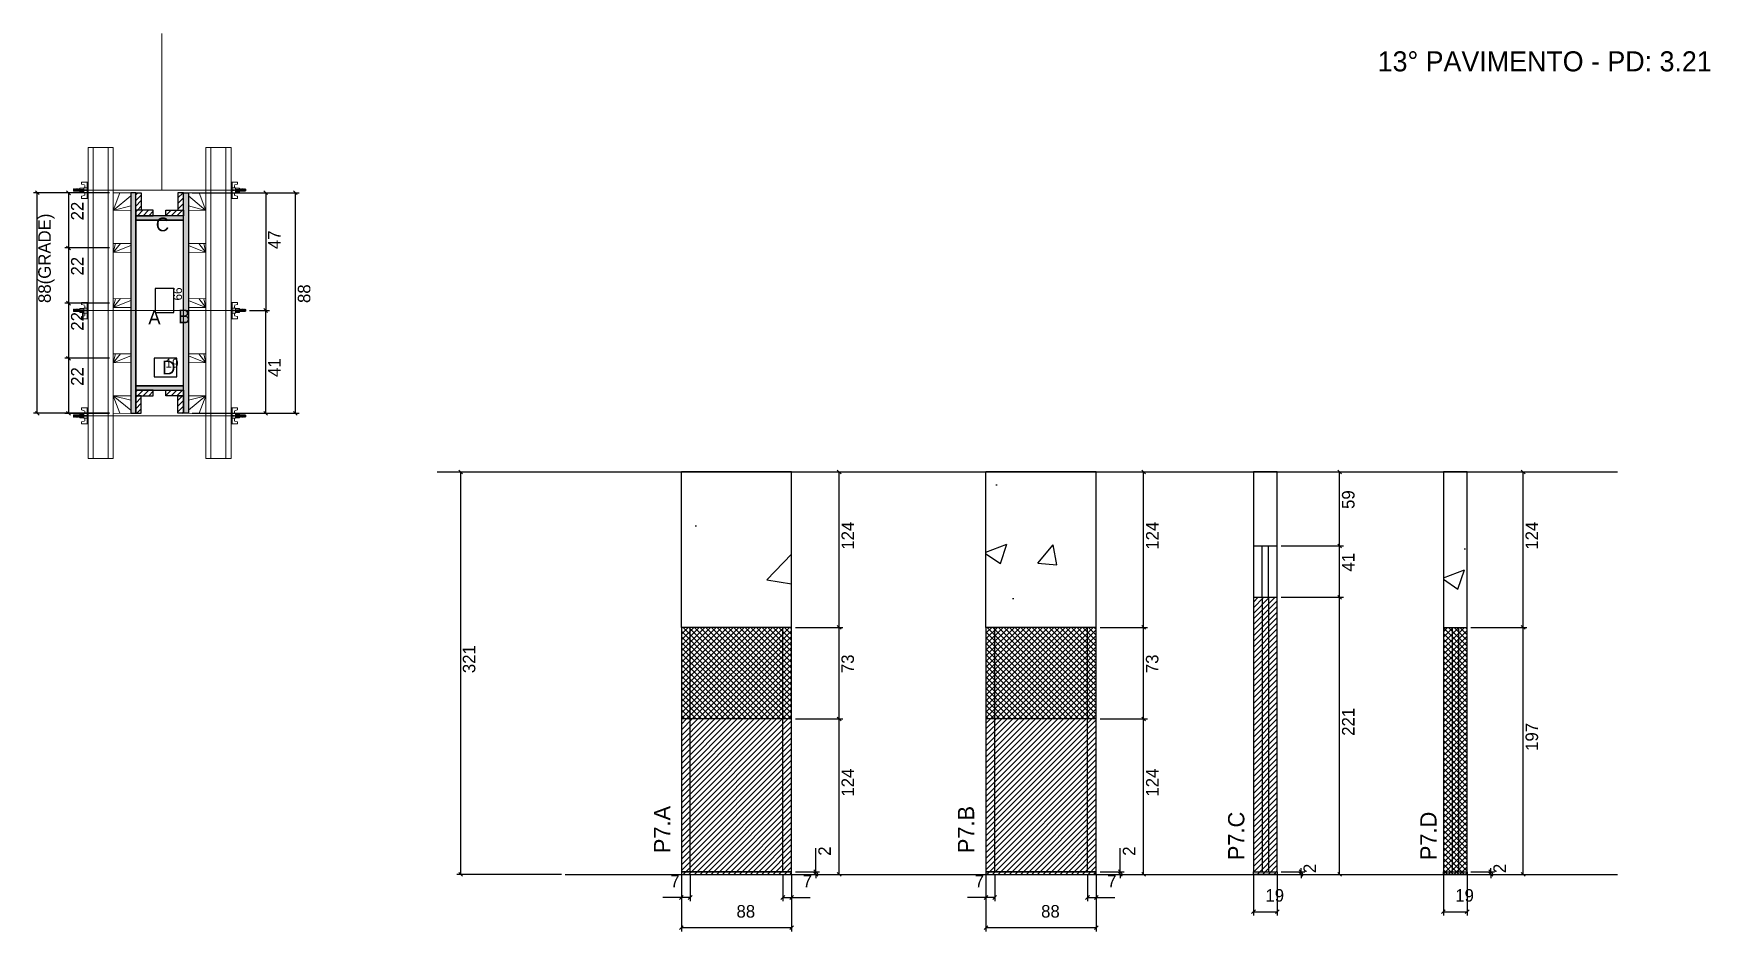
# Model space of a CAD drawing. Header units: metres. Extents: x 7692 to 9030, y 10994 to 11710.
import ezdxf

# ---------------------------------------------------------------- set-up
doc = ezdxf.new("R2010")
doc.units = ezdxf.units.M
for name, color, linetype in [('00 - FELIPE', 7, 'Continuous'), ('CHAPA', 7, 'Continuous'), ('COTA', 7, 'Continuous'), ('Hachura', 7, 'Continuous'), ('Madeira', 7, 'Continuous'), ('NIVEL 2° PAV.', 7, 'Continuous'), ('NOMENCLATURA', 7, 'Continuous'), ('Nível', 7, 'Continuous'), ('Painéis', 7, 'Continuous'), ('Perfil Metálico', 7, 'Continuous'), ('SARR_2.2x7', 7, 'Continuous'), ('SARRAFO', 7, 'Continuous'), ('Texto Seção', 7, 'Continuous'), ('TEXTO_GERAL', 7, 'Continuous')]:
    doc.layers.add(name, color=color, linetype=linetype)

msp = doc.modelspace()

# ---------------------------------------------------------------- hatches: boundary and pattern name
at = {"layer": 'COTA'}
h = msp.add_hatch(dxfattribs=at)
h.set_pattern_fill('AR-CONC')
h.paths.add_polyline_path([(8209, 11236.2), (8297, 11236.2), (8297, 11360.2), (8209, 11360.2), (8209, 11236.2)])
h = msp.add_hatch(dxfattribs=at)
h.set_pattern_fill('AR-CONC')
h.paths.add_polyline_path([(8452.1, 11236.2), (8540.1, 11236.2), (8540.1, 11360.2), (8452.1, 11360.2), (8452.1, 11236.2)])
h = msp.add_hatch(dxfattribs=at)
h.set_pattern_fill('AR-CONC')
h.paths.add_polyline_path([(8665.6, 11301.2), (8684.6, 11301.2), (8684.6, 11360.2), (8665.6, 11360.2), (8665.6, 11301.2)])
h = msp.add_hatch(dxfattribs=at)
h.set_pattern_fill('AR-CONC')
h.paths.add_polyline_path([(8836.1, 11236.2), (8836.1, 11360.2), (8817.1, 11360.2), (8817.1, 11236.2), (8836.1, 11236.2)])
at = {"layer": 'Hachura'}
h = msp.add_hatch(color=7, dxfattribs=at)
h.dxf.hatch_style = 1
h.paths.add_polyline_path([(7773.6, 11583), (7769.6, 11583), (7769.6, 11407), (7773.6, 11407), (7773.6, 11583)])
h = msp.add_hatch(dxfattribs=at)
h.set_pattern_fill('ANSI31')
h.paths.add_polyline_path([(7773.6, 11569), (7778, 11569), (7778, 11583), (7773.6, 11583), (7773.6, 11569)])
h = msp.add_hatch(dxfattribs=at)
h.set_pattern_fill('ANSI31')
h.paths.add_polyline_path([(7811.6, 11569), (7807.2, 11569), (7807.2, 11583), (7811.6, 11583), (7811.6, 11569)])
h = msp.add_hatch(color=7, dxfattribs=at)
h.dxf.hatch_style = 1
h.paths.add_polyline_path([(7811.6, 11583), (7815.6, 11583), (7815.6, 11407), (7811.6, 11407), (7811.6, 11583)])
h = msp.add_hatch(dxfattribs=at)
h.set_pattern_fill('ANSI31')
h.paths.add_polyline_path([(7773.6, 11564.6), (7773.6, 11569), (7787.6, 11569), (7787.6, 11564.6), (7773.6, 11564.6)])
h = msp.add_hatch(color=7, dxfattribs=at)
h.dxf.hatch_style = 1
h.paths.add_polyline_path([(7811.6, 11561), (7811.6, 11564.6), (7773.6, 11564.6), (7773.6, 11561), (7811.6, 11561)])
h = msp.add_hatch(color=7, dxfattribs=at)
h.dxf.hatch_style = 1
h.paths.add_polyline_path([(7811.6, 11561), (7811.6, 11564.6), (7773.6, 11564.6), (7773.6, 11561), (7811.6, 11561)])
h = msp.add_hatch(dxfattribs=at)
h.set_pattern_fill('ANSI31')
h.paths.add_polyline_path([(7811.6, 11564.6), (7811.6, 11569), (7797.6, 11569), (7797.6, 11564.6), (7811.6, 11564.6)])
h = msp.add_hatch(color=7, dxfattribs=at)
h.dxf.hatch_style = 1
h.paths.add_polyline_path([(7811.6, 11425.4), (7811.6, 11429), (7773.6, 11429), (7773.6, 11425.4), (7811.6, 11425.4)])
h = msp.add_hatch(color=7, dxfattribs=at)
h.dxf.hatch_style = 1
h.paths.add_polyline_path([(7811.6, 11425.4), (7811.6, 11429), (7773.6, 11429), (7773.6, 11425.4), (7811.6, 11425.4)])
h = msp.add_hatch(dxfattribs=at)
h.set_pattern_fill('ANSI31')
h.paths.add_polyline_path([(7773.6, 11421), (7773.6, 11425.4), (7787.6, 11425.4), (7787.6, 11421), (7773.6, 11421)])
h = msp.add_hatch(dxfattribs=at)
h.set_pattern_fill('ANSI31')
h.paths.add_polyline_path([(7773.6, 11421), (7778, 11421), (7778, 11407), (7773.6, 11407), (7773.6, 11421)])
h = msp.add_hatch(dxfattribs=at)
h.set_pattern_fill('ANSI31')
h.paths.add_polyline_path([(7811.6, 11421), (7811.6, 11425.4), (7797.6, 11425.4), (7797.6, 11421), (7811.6, 11421)])
h = msp.add_hatch(dxfattribs=at)
h.set_pattern_fill('ANSI31')
h.paths.add_polyline_path([(7811.6, 11421), (7807.2, 11421), (7807.2, 11407), (7811.6, 11407), (7811.6, 11421)])
h = msp.add_hatch(dxfattribs=at)
h.set_pattern_fill('ANSI31')
h.paths.add_polyline_path([(8684.6, 11039.2), (8684.6, 11260.2), (8665.6, 11260.2), (8665.6, 11039.2), (8684.6, 11039.2)])
h = msp.add_hatch(dxfattribs=at)
h.set_pattern_fill('ANSI37')
h.paths.add_polyline_path([(8209, 11236.2), (8209, 11163.2), (8297, 11163.2), (8297, 11236.2), (8209, 11236.2)])
h = msp.add_hatch(dxfattribs=at)
h.set_pattern_fill('ANSI37')
h.paths.add_polyline_path([(8452.1, 11236.2), (8452.1, 11163.2), (8540.1, 11163.2), (8540.1, 11236.2), (8452.1, 11236.2)])
h = msp.add_hatch(dxfattribs=at)
h.set_pattern_fill('ANSI37')
h.paths.add_polyline_path([(8836.1, 11039.2), (8836.1, 11236.2), (8817.1, 11236.2), (8817.1, 11039.2), (8836.1, 11039.2)])
h = msp.add_hatch(dxfattribs=at)
h.set_pattern_fill('ANSI31')
h.paths.add_polyline_path([(8297, 11039.2), (8297, 11163.2), (8209, 11163.2), (8209, 11039.2), (8297, 11039.2)])
h = msp.add_hatch(dxfattribs=at)
h.set_pattern_fill('ANSI31')
h.paths.add_polyline_path([(8540.1, 11163.2), (8452.1, 11163.2), (8452.1, 11039.2), (8540.1, 11039.2), (8540.1, 11163.2)])

# ---------------------------------------------------------------- linework, layer by layer
at = {"layer": '00 - FELIPE', "color": 4, "lineweight": 25}
for p, q in [((8688.7, 11301.2), (8737.3, 11301.2)), ((8734.3, 11260.2), (8734.3, 11301.2)), ((8688.7, 11260.2), (8737.3, 11260.2))]:
    msp.add_line(p, q, dxfattribs=at)
at = {"layer": '00 - FELIPE', "color": 0, "lineweight": 25}
for p, q in [((8735.8, 11299.7), (8732.8, 11302.7)), ((8732.8, 11261.7), (8735.8, 11258.7))]:
    msp.add_line(p, q, dxfattribs=at)
at = {"layer": 'CHAPA', "color": 1, "lineweight": 25}
for points in [[(7773.6, 11583), (7769.6, 11583), (7769.6, 11407), (7773.6, 11407)], [(7773.6, 11583), (7769.6, 11583), (7769.6, 11407), (7773.6, 11407)], [(7811.6, 11583), (7815.6, 11583), (7815.6, 11407), (7811.6, 11407)], [(7811.6, 11583), (7815.6, 11583), (7815.6, 11407), (7811.6, 11407)], [(7811.6, 11561), (7811.6, 11564.6), (7773.6, 11564.6), (7773.6, 11561)], [(7811.6, 11561), (7811.6, 11564.6), (7773.6, 11564.6), (7773.6, 11561)], [(7811.6, 11425.4), (7811.6, 11429), (7773.6, 11429), (7773.6, 11425.4)], [(7811.6, 11425.4), (7811.6, 11429), (7773.6, 11429), (7773.6, 11425.4)]]:
    msp.add_lwpolyline(points, close=True, dxfattribs=at)
at = {"layer": 'COTA', "color": 241, "lineweight": 25}
for p, q in [((7752.6, 11583), (7692, 11583)), ((7695, 11407), (7695, 11583)), ((7752.6, 11582.9), (7716.9, 11582.9)), ((7719.9, 11582.9), (7719.9, 11538.9)), ((7818.6, 11583), (7904, 11583)), ((7852.6, 11583), (7880.3, 11583)), ((7877.3, 11583), (7877.3, 11489)), ((7901, 11407), (7901, 11583)), ((7752.6, 11538.9), (7716.9, 11538.9)), ((7752.6, 11538.9), (7716.9, 11538.9)), ((7719.9, 11538.9), (7719.9, 11494.9)), ((7752.6, 11494.9), (7716.9, 11494.9)), ((7752.6, 11494.9), (7716.9, 11494.9)), ((7719.9, 11494.9), (7719.9, 11450.9)), ((7864.4, 11489), (7880.3, 11489)), ((7864.4, 11489), (7880.3, 11489)), ((7877.3, 11407), (7877.3, 11489)), ((7752.6, 11450.9), (7716.9, 11450.9)), ((7752.6, 11450.9), (7716.9, 11450.9)), ((7719.9, 11450.9), (7719.9, 11406.9)), ((7752.6, 11407), (7692, 11407)), ((7752.6, 11406.9), (7716.9, 11406.9)), ((7818.6, 11407), (7904, 11407)), ((7852.6, 11407), (7880.3, 11407)), ((8297, 11360.2), (8209, 11360.2)), ((8209, 11236.2), (8209, 11360.2)), ((8297, 11236.2), (8297, 11360.2)), ((8540.1, 11360.2), (8452.1, 11360.2)), ((8452.1, 11236.2), (8452.1, 11360.2)), ((8540.1, 11236.2), (8540.1, 11360.2))]:
    msp.add_line(p, q, dxfattribs=at)
at = {"layer": 'COTA', "color": 0, "lineweight": 25}
for p, q in [((7696.5, 11581.5), (7693.5, 11584.5)), ((7721.4, 11581.4), (7718.4, 11584.4)), ((7878.8, 11581.5), (7875.8, 11584.5)), ((7902.5, 11581.5), (7899.5, 11584.5)), ((7718.4, 11540.4), (7721.4, 11537.4)), ((7721.4, 11537.4), (7718.4, 11540.4)), ((7718.4, 11496.4), (7721.4, 11493.4)), ((7721.4, 11493.4), (7718.4, 11496.4)), ((7878.8, 11487.5), (7875.8, 11490.5)), ((7875.8, 11490.5), (7878.8, 11487.5)), ((7718.4, 11452.4), (7721.4, 11449.4)), ((7721.4, 11449.4), (7718.4, 11452.4)), ((7693.5, 11408.5), (7696.5, 11405.5)), ((7718.4, 11408.4), (7721.4, 11405.4)), ((7875.8, 11408.5), (7878.8, 11405.5)), ((7899.5, 11408.5), (7902.5, 11405.5)), ((8336.4, 11358.7), (8333.4, 11361.7)), ((8579.4, 11358.7), (8576.4, 11361.7)), ((8735.8, 11358.7), (8732.8, 11361.7)), ((8882.3, 11358.7), (8879.3, 11361.7)), ((8732.8, 11302.7), (8735.8, 11299.7)), ((8735.8, 11258.7), (8732.8, 11261.7)), ((8336.4, 11234.7), (8333.4, 11237.7)), ((8333.4, 11237.7), (8336.4, 11234.7)), ((8579.4, 11234.7), (8576.4, 11237.7)), ((8576.4, 11237.7), (8579.4, 11234.7)), ((8879.3, 11237.7), (8882.3, 11234.7)), ((8882.3, 11234.7), (8879.3, 11237.7)), ((8333.4, 11164.7), (8336.4, 11161.7)), ((8336.4, 11161.7), (8333.4, 11164.7)), ((8576.4, 11164.7), (8579.4, 11161.7)), ((8579.4, 11161.7), (8576.4, 11164.7)), ((8314.8, 11042.7), (8317.8, 11039.7)), ((8317.8, 11037.7), (8314.8, 11040.7)), ((8333.4, 11040.7), (8336.4, 11037.7)), ((8557.8, 11042.7), (8560.8, 11039.7)), ((8560.8, 11037.7), (8557.8, 11040.7)), ((8576.4, 11040.7), (8579.4, 11037.7)), ((8702, 11042.7), (8705, 11039.7)), ((8705, 11037.7), (8702, 11040.7)), ((8732.8, 11040.7), (8735.8, 11037.7)), ((8853.5, 11042.7), (8856.5, 11039.7)), ((8856.5, 11037.7), (8853.5, 11040.7)), ((8879.3, 11040.7), (8882.3, 11037.7)), ((8210.5, 11022.2), (8207.5, 11019.2)), ((8214.5, 11019.2), (8217.5, 11022.2)), ((8291.5, 11022.2), (8288.5, 11019.2)), ((8295.5, 11019.2), (8298.5, 11022.2)), ((8453.6, 11022.2), (8450.6, 11019.2)), ((8457.6, 11019.2), (8460.6, 11022.2)), ((8534.6, 11022.2), (8531.6, 11019.2)), ((8538.6, 11019.2), (8541.6, 11022.2)), ((8667.1, 11010.9), (8664.1, 11007.9)), ((8683.1, 11007.9), (8686.1, 11010.9)), ((8818.6, 11010.9), (8815.6, 11007.9)), ((8834.6, 11007.9), (8837.6, 11010.9)), ((8210.5, 10998.1), (8207.5, 10995.1)), ((8295.5, 10995.1), (8298.5, 10998.1)), ((8453.6, 10998.1), (8450.6, 10995.1)), ((8538.6, 10995.1), (8541.6, 10998.1))]:
    msp.add_line(p, q, dxfattribs=at)
at = {"layer": 'COTA', "color": 180, "lineweight": 25}
for p, q in [((7804, 11506.5), (7789, 11506.5)), ((7789, 11506.5), (7789, 11487.5)), ((7804, 11487.5), (7804, 11506.5)), ((7789, 11487.5), (7804, 11487.5)), ((7806.3, 11451), (7788.3, 11451)), ((7788.3, 11451), (7788.3, 11436)), ((7806.3, 11436), (7806.3, 11451)), ((7788.3, 11436), (7806.3, 11436))]:
    msp.add_line(p, q, dxfattribs=at)
at = {"layer": 'COTA', "color": 4, "lineweight": 25}
for p, q in [((8300, 11360.2), (8337.9, 11360.2)), ((8334.9, 11236.2), (8334.9, 11360.2)), ((8543.1, 11360.2), (8580.9, 11360.2)), ((8577.9, 11236.2), (8577.9, 11360.2)), ((8687.6, 11360.2), (8737.3, 11360.2)), ((8734.3, 11301.2), (8734.3, 11360.2)), ((8839.1, 11360.2), (8883.8, 11360.2)), ((8880.8, 11236.2), (8880.8, 11360.2)), ((8687.6, 11301.2), (8737.3, 11301.2)), ((8687.6, 11260.2), (8737.3, 11260.2)), ((8734.3, 11039.2), (8734.3, 11260.2)), ((8300, 11236.2), (8337.9, 11236.2)), ((8300, 11236.2), (8337.9, 11236.2)), ((8334.9, 11163.2), (8334.9, 11236.2)), ((8543.1, 11236.2), (8580.9, 11236.2)), ((8543.1, 11236.2), (8580.9, 11236.2)), ((8577.9, 11163.2), (8577.9, 11236.2)), ((8839.1, 11236.2), (8883.8, 11236.2)), ((8839.1, 11236.2), (8883.8, 11236.2)), ((8880.8, 11039.2), (8880.8, 11236.2)), ((8300, 11163.2), (8337.9, 11163.2)), ((8300, 11163.2), (8337.9, 11163.2)), ((8334.9, 11039.2), (8334.9, 11163.2)), ((8543.1, 11163.2), (8580.9, 11163.2)), ((8543.1, 11163.2), (8580.9, 11163.2)), ((8577.9, 11039.2), (8577.9, 11163.2)), ((8316.3, 11041.2), (8316.3, 11060.1)), ((8559.3, 11041.2), (8559.3, 11060.1)), ((8300, 11041.2), (8319.3, 11041.2)), ((8316.3, 11039.2), (8316.3, 11041.2)), ((8543.1, 11041.2), (8562.3, 11041.2)), ((8559.3, 11039.2), (8559.3, 11041.2)), ((8687.6, 11041.2), (8706.5, 11041.2)), ((8703.5, 11041.2), (8703.5, 11044.2)), ((8703.5, 11039.2), (8703.5, 11041.2)), ((8839.1, 11041.2), (8858, 11041.2)), ((8855, 11041.2), (8855, 11044.2)), ((8855, 11039.2), (8855, 11041.2)), ((8209, 11038.2), (8209, 10993.6)), ((8209, 11036.2), (8209, 11017.7)), ((8216, 11038.2), (8216, 11017.7)), ((8290, 11038.2), (8290, 11017.7)), ((8297, 11038.2), (8297, 10993.6)), ((8297, 11036.2), (8297, 11017.7)), ((8300, 11039.2), (8319.3, 11039.2)), ((8300, 11039.2), (8337.9, 11039.2)), ((8316.3, 11039.2), (8316.3, 11036.2)), ((8452.1, 11038.2), (8452.1, 10993.6)), ((8452.1, 11036.2), (8452.1, 11017.7)), ((8459.1, 11038.2), (8459.1, 11017.7)), ((8533.1, 11038.2), (8533.1, 11017.7)), ((8540.1, 11038.2), (8540.1, 10993.6)), ((8540.1, 11036.2), (8540.1, 11017.7)), ((8543.1, 11039.2), (8562.3, 11039.2)), ((8543.1, 11039.2), (8580.9, 11039.2)), ((8559.3, 11039.2), (8559.3, 11036.2)), ((8665.6, 11038.2), (8665.6, 11006.4)), ((8684.6, 11038.2), (8684.6, 11006.4)), ((8687.6, 11039.2), (8706.5, 11039.2)), ((8687.6, 11039.2), (8737.3, 11039.2)), ((8703.5, 11039.2), (8703.5, 11036.2)), ((8817.1, 11038.2), (8817.1, 11006.4)), ((8836.1, 11038.2), (8836.1, 11006.4)), ((8839.1, 11039.2), (8858, 11039.2)), ((8839.1, 11039.2), (8883.8, 11039.2)), ((8855, 11039.2), (8855, 11036.2)), ((8209, 11020.7), (8194.3, 11020.7)), ((8216, 11020.7), (8209, 11020.7)), ((8290, 11020.7), (8297, 11020.7)), ((8297, 11020.7), (8311.8, 11020.7)), ((8452.1, 11020.7), (8437.3, 11020.7)), ((8459.1, 11020.7), (8452.1, 11020.7)), ((8533.1, 11020.7), (8540.1, 11020.7)), ((8540.1, 11020.7), (8554.8, 11020.7)), ((8665.6, 11009.4), (8684.6, 11009.4)), ((8817.1, 11009.4), (8836.1, 11009.4)), ((8297, 10996.6), (8209, 10996.6)), ((8540.1, 10996.6), (8452.1, 10996.6))]:
    msp.add_line(p, q, dxfattribs=at)
at = {"layer": 'COTA', "color": 241, "lineweight": 25}
for points in [[(8684.6, 11301.2), (8684.6, 11360.2), (8665.6, 11360.2), (8665.6, 11301.2)], [(8836.1, 11236.2), (8836.1, 11360.2), (8817.1, 11360.2), (8817.1, 11236.2)]]:
    msp.add_lwpolyline(points, dxfattribs=at)
at = {"layer": 'Hachura', "color": 0, "lineweight": 9}
for p, q in [((7735.6, 11591.4), (7730.4, 11591.4)), ((7730.4, 11591.4), (7730.4, 11589.7)), ((7730.4, 11589.7), (7732.6, 11589.2)), ((7734.6, 11591.3), (7735.6, 11591.3)), ((7734.6, 11591.1), (7735.6, 11591.1)), ((7734.6, 11590.7), (7735.6, 11590.7)), ((7734.6, 11590.3), (7735.6, 11590.3)), ((7734.6, 11589.4), (7735.6, 11589.4)), ((7734.7, 11591.4), (7734.7, 11578.5)), ((7734.7, 11591.4), (7734.7, 11586.3)), ((7735.6, 11578.5), (7735.6, 11591.4)), ((7849.6, 11578.5), (7849.6, 11591.4)), ((7849.6, 11591.4), (7854.7, 11591.4)), ((7850.5, 11591.3), (7849.6, 11591.3)), ((7850.5, 11591.1), (7849.6, 11591.1)), ((7850.5, 11590.7), (7849.6, 11590.7)), ((7850.5, 11590.3), (7849.6, 11590.3)), ((7850.5, 11589.4), (7849.6, 11589.4)), ((7850.5, 11591.4), (7850.5, 11578.5)), ((7850.5, 11591.4), (7850.5, 11586.3)), ((7854.7, 11589.7), (7852.5, 11589.2)), ((7854.7, 11591.4), (7854.7, 11589.7)), ((7724.1, 11586), (7723.8, 11585.7)), ((7723.8, 11585.7), (7723.8, 11584.4)), ((7724.1, 11584.1), (7723.8, 11584.4)), ((7724.4, 11586), (7724.1, 11586)), ((7724.1, 11584.1), (7724.1, 11586)), ((7724.7, 11584.1), (7724.1, 11585.3)), ((7724.7, 11584), (7724.1, 11585.1)), ((7724.1, 11584.6), (7724.4, 11583.9)), ((7724.1, 11584.3), (7724.2, 11584.1)), ((7724.4, 11586), (7725.4, 11584.1)), ((7724.4, 11586), (7725.4, 11584.1)), ((7724.5, 11586.1), (7725.6, 11583.9)), ((7725.8, 11584), (7724.7, 11586.1)), ((7724.7, 11584.1), (7725.4, 11584.1)), ((7725.6, 11586), (7724.9, 11586)), ((7725.9, 11584.1), (7724.9, 11586)), ((7725.6, 11586), (7726.5, 11584.1)), ((7725.7, 11586.1), (7726.7, 11583.9)), ((7727, 11584), (7725.9, 11586.1)), ((7726.5, 11584.1), (7725.9, 11584.1)), ((7726.7, 11586), (7726.1, 11586)), ((7727.1, 11584.1), (7726.1, 11586)), ((7726.3, 11586), (7726.1, 11586)), ((7726.7, 11586), (7727.7, 11584.1)), ((7726.8, 11586.1), (7727.9, 11583.9)), ((7728.1, 11584), (7727.1, 11586.1)), ((7727.3, 11584.1), (7727.1, 11584.1)), ((7727.9, 11586), (7727.2, 11586)), ((7728.2, 11584.1), (7727.2, 11586)), ((7727.3, 11584.1), (7727.7, 11584.1)), ((7727.9, 11586), (7728.9, 11584.1)), ((7728.9, 11584.8), (7728.2, 11586.1)), ((7728.2, 11584.1), (7728.9, 11584.1)), ((7728.9, 11585.1), (7728.4, 11586)), ((7728.9, 11586), (7728.4, 11586)), ((7728.9, 11583.3), (7728.9, 11586.6)), ((7728.9, 11583.3), (7728.9, 11586.6)), ((7728.9, 11586.6), (7732.1, 11586.6)), ((7728.9, 11585.6), (7732.1, 11585.6)), ((7728.9, 11584.1), (7732.1, 11584.1)), ((7732.1, 11583.3), (7728.9, 11583.3)), ((7730.4, 11580.2), (7732.6, 11580.8)), ((7730.4, 11578.5), (7730.4, 11580.2)), ((7734.7, 11578.5), (7730.4, 11578.5)), ((7732.1, 11586.9), (7732.1, 11583)), ((7734.7, 11586.9), (7732.1, 11586.9)), ((7732.1, 11583), (7732.1, 11583.3)), ((7732.1, 11583), (7732.1, 11583.3)), ((7732.1, 11583), (7734.7, 11583)), ((7734.7, 11585.3), (7732.7, 11585.3)), ((7732.7, 11584.8), (7734.7, 11584.8)), ((7732.9, 11588.8), (7732.9, 11586.9)), ((7732.9, 11581.1), (7732.9, 11583)), ((7734.6, 11588), (7735.6, 11588)), ((7734.6, 11581.9), (7735.6, 11581.9)), ((7734.6, 11580.5), (7735.6, 11580.5)), ((7734.6, 11579.7), (7735.6, 11579.7)), ((7734.6, 11579.2), (7735.6, 11579.2)), ((7734.6, 11578.9), (7735.6, 11578.9)), ((7734.6, 11578.6), (7735.6, 11578.6)), ((7734.7, 11585), (7734.7, 11586.9)), ((7734.7, 11586.3), (7734.7, 11585.6)), ((7734.7, 11585), (7735.6, 11585)), ((7734.7, 11578.5), (7735.6, 11578.5)), ((7735, 11585.9), (7734.8, 11585.9)), ((7734.8, 11584), (7735.2, 11584)), ((7735.4, 11585.9), (7735, 11585.9)), ((7735.6, 11579.5), (7735.6, 11587.3)), ((7850.5, 11588), (7849.6, 11588)), ((7849.6, 11579.5), (7849.6, 11587.3)), ((7850.5, 11585), (7849.6, 11585)), ((7850.5, 11581.9), (7849.6, 11581.9)), ((7850.5, 11580.5), (7849.6, 11580.5)), ((7850.5, 11579.7), (7849.6, 11579.7)), ((7850.5, 11579.2), (7849.6, 11579.2)), ((7850.5, 11578.9), (7849.6, 11578.9)), ((7850.5, 11578.6), (7849.6, 11578.6)), ((7850.5, 11578.5), (7849.6, 11578.5)), ((7849.7, 11585.9), (7850.2, 11585.9)), ((7850.3, 11584), (7849.9, 11584)), ((7850.2, 11585.9), (7850.4, 11585.9)), ((7850.5, 11585), (7850.5, 11586.9)), ((7850.5, 11586.9), (7853.1, 11586.9)), ((7850.5, 11586.3), (7850.5, 11585.6)), ((7850.5, 11585.3), (7852.5, 11585.3)), ((7852.5, 11584.8), (7850.5, 11584.8)), ((7853.1, 11583), (7850.5, 11583)), ((7850.5, 11578.5), (7854.7, 11578.5)), ((7852.3, 11588.8), (7852.3, 11586.9)), ((7852.3, 11581.1), (7852.3, 11583)), ((7854.7, 11580.2), (7852.5, 11580.8)), ((7853.1, 11586.9), (7853.1, 11583)), ((7856.3, 11586.6), (7853.1, 11586.6)), ((7856.3, 11585.6), (7853.1, 11585.6)), ((7856.3, 11584.1), (7853.1, 11584.1)), ((7853.1, 11583.3), (7856.3, 11583.3)), ((7853.1, 11583), (7853.1, 11583.3)), ((7853.1, 11583), (7853.1, 11583.3)), ((7854.7, 11578.5), (7854.7, 11580.2)), ((7856.2, 11583.3), (7856.2, 11586.6)), ((7856.3, 11583.3), (7856.3, 11586.6)), ((7856.3, 11584.8), (7856.9, 11586.1)), ((7857.2, 11586), (7856.3, 11584.1)), ((7856.3, 11585.1), (7856.7, 11586)), ((7856.3, 11586), (7856.7, 11586)), ((7856.9, 11584.1), (7856.3, 11584.1)), ((7856.9, 11584.1), (7857.9, 11586)), ((7857, 11584), (7858.1, 11586.1)), ((7858.3, 11586.1), (7857.2, 11583.9)), ((7857.2, 11586), (7857.9, 11586)), ((7858.4, 11586), (7857.4, 11584.1)), ((7857.9, 11584.1), (7857.4, 11584.1)), ((7857.9, 11584.1), (7858.1, 11584.1)), ((7858.1, 11584.1), (7859, 11586)), ((7858.2, 11584), (7859.2, 11586.1)), ((7859.5, 11586.1), (7858.4, 11583.9)), ((7858.4, 11586), (7859, 11586)), ((7859.6, 11586), (7858.6, 11584.1)), ((7858.6, 11584.1), (7859.2, 11584.1)), ((7858.8, 11586), (7859, 11586)), ((7859.2, 11584.1), (7860.2, 11586)), ((7859.3, 11584), (7860.4, 11586.1)), ((7860.6, 11586.1), (7859.6, 11583.9)), ((7859.6, 11586), (7860.2, 11586)), ((7860.7, 11586), (7859.8, 11584.1)), ((7860.7, 11586), (7859.8, 11584.1)), ((7860.4, 11584.1), (7859.8, 11584.1)), ((7860.4, 11584.1), (7861, 11585.3)), ((7860.5, 11584), (7861, 11585.1)), ((7860.7, 11586), (7861, 11586)), ((7861, 11584.6), (7860.7, 11583.9)), ((7861, 11584.3), (7860.9, 11584.1)), ((7861, 11586), (7861.4, 11585.7)), ((7861, 11584.1), (7861, 11586)), ((7861, 11584.1), (7861.4, 11584.4)), ((7861.4, 11585.7), (7861.4, 11584.4)), ((7724.1, 11490), (7723.8, 11489.7)), ((7723.8, 11489.7), (7723.8, 11488.4)), ((7724.1, 11488.1), (7723.8, 11488.4)), ((7724.4, 11490), (7724.1, 11490)), ((7724.1, 11488.1), (7724.1, 11490)), ((7724.7, 11488.1), (7724.1, 11489.3)), ((7724.7, 11488), (7724.1, 11489.1)), ((7724.1, 11488.6), (7724.4, 11487.9)), ((7724.1, 11488.3), (7724.2, 11488.1)), ((7724.4, 11490), (7725.4, 11488.1)), ((7724.4, 11490), (7725.4, 11488.1)), ((7724.5, 11490.1), (7725.6, 11487.9)), ((7725.8, 11488), (7724.7, 11490.1)), ((7724.7, 11488.1), (7725.4, 11488.1)), ((7725.6, 11490), (7724.9, 11490)), ((7725.9, 11488.1), (7724.9, 11490)), ((7725.6, 11490), (7726.5, 11488.1)), ((7725.7, 11490.1), (7726.7, 11487.9)), ((7727, 11488), (7725.9, 11490.1)), ((7726.5, 11488.1), (7725.9, 11488.1)), ((7726.7, 11490), (7726.1, 11490)), ((7727.1, 11488.1), (7726.1, 11490)), ((7726.3, 11490), (7726.1, 11490)), ((7726.7, 11490), (7727.7, 11488.1)), ((7726.8, 11490.1), (7727.9, 11487.9)), ((7728.1, 11488), (7727.1, 11490.1)), ((7727.3, 11488.1), (7727.1, 11488.1)), ((7727.9, 11490), (7727.2, 11490)), ((7728.2, 11488.1), (7727.2, 11490)), ((7727.3, 11488.1), (7727.7, 11488.1)), ((7727.9, 11490), (7728.9, 11488.1)), ((7728.9, 11488.8), (7728.2, 11490.1)), ((7728.2, 11488.1), (7728.9, 11488.1)), ((7728.9, 11489.1), (7728.4, 11490)), ((7728.9, 11490), (7728.4, 11490)), ((7728.9, 11487.3), (7728.9, 11490.6)), ((7728.9, 11487.3), (7728.9, 11490.6)), ((7728.9, 11490.6), (7732.1, 11490.6)), ((7728.9, 11489.6), (7732.1, 11489.6)), ((7728.9, 11488.1), (7732.1, 11488.1)), ((7732.1, 11487.3), (7728.9, 11487.3)), ((7735.6, 11495.4), (7730.4, 11495.4)), ((7730.4, 11495.4), (7730.4, 11493.7)), ((7730.4, 11493.7), (7732.6, 11493.2)), ((7730.4, 11484.2), (7732.6, 11484.8)), ((7730.4, 11482.5), (7730.4, 11484.2)), ((7734.7, 11482.5), (7730.4, 11482.5)), ((7732.1, 11490.9), (7732.1, 11487)), ((7734.7, 11490.9), (7732.1, 11490.9)), ((7732.1, 11487), (7732.1, 11487.3)), ((7732.1, 11487), (7732.1, 11487.3)), ((7732.1, 11487), (7734.7, 11487)), ((7734.7, 11489.3), (7732.7, 11489.3)), ((7732.7, 11488.8), (7734.7, 11488.8)), ((7732.9, 11492.8), (7732.9, 11490.9)), ((7732.9, 11485.1), (7732.9, 11487)), ((7734.6, 11495.3), (7735.6, 11495.3)), ((7734.6, 11495.1), (7735.6, 11495.1)), ((7734.6, 11494.7), (7735.6, 11494.7)), ((7734.6, 11494.3), (7735.6, 11494.3)), ((7734.6, 11493.4), (7735.6, 11493.4)), ((7734.6, 11492), (7735.6, 11492)), ((7734.6, 11485.9), (7735.6, 11485.9)), ((7734.6, 11484.5), (7735.6, 11484.5)), ((7734.6, 11483.7), (7735.6, 11483.7)), ((7734.6, 11483.2), (7735.6, 11483.2)), ((7734.6, 11482.9), (7735.6, 11482.9)), ((7734.6, 11482.6), (7735.6, 11482.6)), ((7734.7, 11495.4), (7734.7, 11482.5)), ((7734.7, 11495.4), (7734.7, 11490.3)), ((7734.7, 11489), (7734.7, 11490.9)), ((7734.7, 11490.3), (7734.7, 11489.6)), ((7734.7, 11489), (7735.6, 11489)), ((7734.7, 11482.5), (7735.6, 11482.5)), ((7735, 11489.9), (7734.8, 11489.9)), ((7734.8, 11488), (7735.2, 11488)), ((7735.4, 11489.9), (7735, 11489.9)), ((7735.6, 11482.5), (7735.6, 11495.4)), ((7735.6, 11483.5), (7735.6, 11491.3)), ((7849.6, 11482.5), (7849.6, 11495.4)), ((7849.6, 11495.4), (7854.7, 11495.4)), ((7850.5, 11495.3), (7849.6, 11495.3)), ((7850.5, 11495.1), (7849.6, 11495.1)), ((7850.5, 11494.7), (7849.6, 11494.7)), ((7850.5, 11494.3), (7849.6, 11494.3)), ((7850.5, 11493.4), (7849.6, 11493.4)), ((7850.5, 11492), (7849.6, 11492)), ((7849.6, 11483.5), (7849.6, 11491.3)), ((7850.5, 11489), (7849.6, 11489)), ((7850.5, 11485.9), (7849.6, 11485.9)), ((7850.5, 11484.5), (7849.6, 11484.5)), ((7850.5, 11483.7), (7849.6, 11483.7)), ((7850.5, 11483.2), (7849.6, 11483.2)), ((7850.5, 11482.9), (7849.6, 11482.9)), ((7850.5, 11482.6), (7849.6, 11482.6)), ((7850.5, 11482.5), (7849.6, 11482.5)), ((7849.7, 11489.9), (7850.2, 11489.9)), ((7850.3, 11488), (7849.9, 11488)), ((7850.2, 11489.9), (7850.4, 11489.9)), ((7850.5, 11495.4), (7850.5, 11482.5)), ((7850.5, 11495.4), (7850.5, 11490.3)), ((7850.5, 11489), (7850.5, 11490.9)), ((7850.5, 11490.9), (7853.1, 11490.9)), ((7850.5, 11490.3), (7850.5, 11489.6)), ((7850.5, 11489.3), (7852.5, 11489.3)), ((7852.5, 11488.8), (7850.5, 11488.8)), ((7853.1, 11487), (7850.5, 11487)), ((7850.5, 11482.5), (7854.7, 11482.5)), ((7852.3, 11492.8), (7852.3, 11490.9)), ((7852.3, 11485.1), (7852.3, 11487)), ((7854.7, 11493.7), (7852.5, 11493.2)), ((7854.7, 11484.2), (7852.5, 11484.8)), ((7853.1, 11490.9), (7853.1, 11487)), ((7856.3, 11490.6), (7853.1, 11490.6)), ((7856.3, 11489.6), (7853.1, 11489.6)), ((7856.3, 11488.1), (7853.1, 11488.1)), ((7853.1, 11487.3), (7856.3, 11487.3)), ((7853.1, 11487), (7853.1, 11487.3)), ((7853.1, 11487), (7853.1, 11487.3)), ((7854.7, 11495.4), (7854.7, 11493.7)), ((7854.7, 11482.5), (7854.7, 11484.2)), ((7856.2, 11487.3), (7856.2, 11490.6)), ((7856.3, 11487.3), (7856.3, 11490.6)), ((7856.3, 11488.8), (7856.9, 11490.1)), ((7857.2, 11490), (7856.3, 11488.1)), ((7856.3, 11489.1), (7856.7, 11490)), ((7856.3, 11490), (7856.7, 11490)), ((7856.9, 11488.1), (7856.3, 11488.1)), ((7856.9, 11488.1), (7857.9, 11490)), ((7857, 11488), (7858.1, 11490.1)), ((7858.3, 11490.1), (7857.2, 11487.9)), ((7857.2, 11490), (7857.9, 11490)), ((7858.4, 11490), (7857.4, 11488.1)), ((7857.9, 11488.1), (7857.4, 11488.1)), ((7857.9, 11488.1), (7858.1, 11488.1)), ((7858.1, 11488.1), (7859, 11490)), ((7858.2, 11488), (7859.2, 11490.1)), ((7859.5, 11490.1), (7858.4, 11487.9)), ((7858.4, 11490), (7859, 11490)), ((7859.6, 11490), (7858.6, 11488.1)), ((7858.6, 11488.1), (7859.2, 11488.1)), ((7858.8, 11490), (7859, 11490)), ((7859.2, 11488.1), (7860.2, 11490)), ((7859.3, 11488), (7860.4, 11490.1)), ((7860.6, 11490.1), (7859.6, 11487.9)), ((7859.6, 11490), (7860.2, 11490)), ((7860.7, 11490), (7859.8, 11488.1)), ((7860.7, 11490), (7859.8, 11488.1)), ((7860.4, 11488.1), (7859.8, 11488.1)), ((7860.4, 11488.1), (7861, 11489.3)), ((7860.5, 11488), (7861, 11489.1)), ((7860.7, 11490), (7861, 11490)), ((7861, 11488.6), (7860.7, 11487.9)), ((7861, 11488.3), (7860.9, 11488.1)), ((7861, 11490), (7861.4, 11489.7)), ((7861, 11488.1), (7861, 11490)), ((7861, 11488.1), (7861.4, 11488.4)), ((7861.4, 11489.7), (7861.4, 11488.4)), ((7724.1, 11405.9), (7723.8, 11405.5)), ((7723.8, 11404.2), (7723.8, 11405.5)), ((7724.1, 11403.9), (7723.8, 11404.2)), ((7724.1, 11405.3), (7724.4, 11406)), ((7724.7, 11406), (7724.1, 11404.8)), ((7724.1, 11405.6), (7724.2, 11405.9)), ((7724.7, 11405.9), (7724.1, 11404.6)), ((7724.1, 11405.9), (7724.1, 11403.9)), ((7724.4, 11403.9), (7724.1, 11403.9)), ((7724.4, 11403.9), (7725.4, 11405.9)), ((7724.4, 11403.9), (7725.4, 11405.9)), ((7724.5, 11403.9), (7725.6, 11406)), ((7725.8, 11406), (7724.7, 11403.8)), ((7724.7, 11405.9), (7725.4, 11405.9)), ((7725.9, 11405.9), (7724.9, 11403.9)), ((7725.6, 11403.9), (7724.9, 11403.9)), ((7725.6, 11403.9), (7726.5, 11405.9)), ((7725.7, 11403.9), (7726.7, 11406)), ((7727, 11406), (7725.9, 11403.8)), ((7726.5, 11405.9), (7725.9, 11405.9)), ((7727.1, 11405.9), (7726.1, 11403.9)), ((7726.7, 11403.9), (7726.1, 11403.9)), ((7726.3, 11403.9), (7726.1, 11403.9)), ((7726.7, 11403.9), (7727.7, 11405.9)), ((7726.8, 11403.9), (7727.9, 11406)), ((7728.1, 11406), (7727.1, 11403.8)), ((7727.3, 11405.9), (7727.1, 11405.9)), ((7728.2, 11405.9), (7727.2, 11403.9)), ((7727.9, 11403.9), (7727.2, 11403.9)), ((7727.3, 11405.9), (7727.7, 11405.9)), ((7727.9, 11403.9), (7728.9, 11405.9)), ((7728.2, 11405.9), (7728.9, 11405.9)), ((7728.9, 11405.1), (7728.2, 11403.8)), ((7728.9, 11404.8), (7728.4, 11403.9)), ((7728.9, 11403.9), (7728.4, 11403.9)), ((7728.9, 11406.6), (7728.9, 11403.3)), ((7728.9, 11406.6), (7728.9, 11403.3)), ((7732.1, 11406.6), (7728.9, 11406.6)), ((7728.9, 11405.9), (7732.1, 11405.9)), ((7728.9, 11404.3), (7732.1, 11404.3)), ((7728.9, 11403.3), (7732.1, 11403.3)), ((7734.7, 11411.4), (7730.4, 11411.4)), ((7730.4, 11411.4), (7730.4, 11409.7)), ((7730.4, 11409.7), (7732.6, 11409.1)), ((7732.1, 11403), (7732.1, 11406.9)), ((7732.1, 11406.9), (7734.7, 11406.9)), ((7732.1, 11406.9), (7732.1, 11406.6)), ((7732.1, 11406.9), (7732.1, 11406.6)), ((7734.7, 11403), (7732.1, 11403)), ((7732.7, 11405.2), (7734.7, 11405.2)), ((7734.7, 11404.6), (7732.7, 11404.6)), ((7732.9, 11408.8), (7732.9, 11406.9)), ((7732.9, 11401.1), (7732.9, 11403)), ((7734.6, 11411.3), (7735.6, 11411.3)), ((7734.6, 11411.1), (7735.6, 11411.1)), ((7734.6, 11410.7), (7735.6, 11410.7)), ((7734.6, 11410.3), (7735.6, 11410.3)), ((7734.6, 11409.4), (7735.6, 11409.4)), ((7734.6, 11408), (7735.6, 11408)), ((7734.7, 11398.5), (7734.7, 11411.4)), ((7734.7, 11411.4), (7735.6, 11411.4)), ((7734.7, 11405), (7734.7, 11403)), ((7734.7, 11405), (7735.6, 11405)), ((7734.7, 11403.7), (7734.7, 11404.3)), ((7734.7, 11398.5), (7734.7, 11403.7)), ((7734.8, 11405.9), (7735.2, 11405.9)), ((7735, 11404), (7734.8, 11404)), ((7735.4, 11404), (7735, 11404)), ((7735.6, 11411.4), (7735.6, 11398.5)), ((7735.6, 11410.5), (7735.6, 11402.6)), ((7849.6, 11411.4), (7849.6, 11398.5)), ((7850.5, 11411.4), (7849.6, 11411.4)), ((7850.5, 11411.3), (7849.6, 11411.3)), ((7850.5, 11411.1), (7849.6, 11411.1)), ((7850.5, 11410.7), (7849.6, 11410.7)), ((7849.6, 11410.5), (7849.6, 11402.6)), ((7850.5, 11410.3), (7849.6, 11410.3)), ((7850.5, 11409.4), (7849.6, 11409.4)), ((7850.5, 11408), (7849.6, 11408)), ((7850.5, 11405), (7849.6, 11405)), ((7849.7, 11404), (7850.2, 11404)), ((7850.3, 11405.9), (7849.9, 11405.9)), ((7850.2, 11404), (7850.4, 11404)), ((7850.5, 11398.5), (7850.5, 11411.4)), ((7850.5, 11411.4), (7854.7, 11411.4)), ((7853.1, 11406.9), (7850.5, 11406.9)), ((7852.5, 11405.2), (7850.5, 11405.2)), ((7850.5, 11405), (7850.5, 11403)), ((7850.5, 11404.6), (7852.5, 11404.6)), ((7850.5, 11403.7), (7850.5, 11404.3)), ((7850.5, 11398.5), (7850.5, 11403.7)), ((7850.5, 11403), (7853.1, 11403)), ((7852.3, 11408.8), (7852.3, 11406.9)), ((7852.3, 11401.1), (7852.3, 11403)), ((7854.7, 11409.7), (7852.5, 11409.1)), ((7853.1, 11403), (7853.1, 11406.9)), ((7853.1, 11406.9), (7853.1, 11406.6)), ((7853.1, 11406.9), (7853.1, 11406.6)), ((7853.1, 11406.6), (7856.3, 11406.6)), ((7856.3, 11405.9), (7853.1, 11405.9)), ((7856.3, 11404.3), (7853.1, 11404.3)), ((7856.3, 11403.3), (7853.1, 11403.3)), ((7854.7, 11411.4), (7854.7, 11409.7)), ((7856.2, 11406.6), (7856.2, 11403.3)), ((7856.3, 11406.6), (7856.3, 11403.3)), ((7856.9, 11405.9), (7856.3, 11405.9)), ((7857.2, 11403.9), (7856.3, 11405.9)), ((7856.3, 11405.1), (7856.9, 11403.8)), ((7856.3, 11404.8), (7856.7, 11403.9)), ((7856.3, 11403.9), (7856.7, 11403.9)), ((7856.9, 11405.9), (7857.9, 11403.9)), ((7857, 11406), (7858.1, 11403.8)), ((7858.3, 11403.9), (7857.2, 11406)), ((7857.2, 11403.9), (7857.9, 11403.9)), ((7857.9, 11405.9), (7857.4, 11405.9)), ((7858.4, 11403.9), (7857.4, 11405.9)), ((7857.9, 11405.9), (7858.1, 11405.9)), ((7858.1, 11405.9), (7859, 11403.9)), ((7858.2, 11406), (7859.2, 11403.8)), ((7859.5, 11403.9), (7858.4, 11406)), ((7858.4, 11403.9), (7859, 11403.9)), ((7858.6, 11405.9), (7859.2, 11405.9)), ((7859.6, 11403.9), (7858.6, 11405.9)), ((7858.8, 11403.9), (7859, 11403.9)), ((7859.2, 11405.9), (7860.2, 11403.9)), ((7859.3, 11406), (7860.4, 11403.8)), ((7860.6, 11403.9), (7859.6, 11406)), ((7859.6, 11403.9), (7860.2, 11403.9)), ((7860.7, 11403.9), (7859.8, 11405.9)), ((7860.4, 11405.9), (7859.8, 11405.9)), ((7860.7, 11403.9), (7859.8, 11405.9)), ((7860.4, 11405.9), (7861, 11404.6)), ((7860.5, 11406), (7861, 11404.8)), ((7861, 11405.3), (7860.7, 11406)), ((7860.7, 11403.9), (7861, 11403.9)), ((7861, 11405.6), (7860.9, 11405.9)), ((7861, 11405.9), (7861.4, 11405.5)), ((7861, 11405.9), (7861, 11403.9)), ((7861, 11403.9), (7861.4, 11404.2)), ((7861.4, 11404.2), (7861.4, 11405.5)), ((7730.4, 11400.2), (7732.6, 11400.8)), ((7730.4, 11398.5), (7730.4, 11400.2)), ((7735.6, 11398.5), (7730.4, 11398.5)), ((7734.6, 11401.9), (7735.6, 11401.9)), ((7734.6, 11400.5), (7735.6, 11400.5)), ((7734.6, 11399.7), (7735.6, 11399.7)), ((7734.6, 11399.2), (7735.6, 11399.2)), ((7734.6, 11398.9), (7735.6, 11398.9)), ((7734.6, 11398.6), (7735.6, 11398.6)), ((7850.5, 11401.9), (7849.6, 11401.9)), ((7850.5, 11400.5), (7849.6, 11400.5)), ((7850.5, 11399.7), (7849.6, 11399.7)), ((7850.5, 11399.2), (7849.6, 11399.2)), ((7850.5, 11398.9), (7849.6, 11398.9)), ((7850.5, 11398.6), (7849.6, 11398.6)), ((7849.6, 11398.5), (7854.7, 11398.5)), ((7854.7, 11400.2), (7852.5, 11400.8)), ((7854.7, 11398.5), (7854.7, 11400.2))]:
    msp.add_line(p, q, dxfattribs=at)
at = {"layer": 'Hachura', "color": 251, "lineweight": 9}
for p, q in [((7860.4, 11585), (7728.6, 11585)), ((7860.4, 11489), (7728.6, 11489)), ((7860.4, 11405), (7728.6, 11405))]:
    msp.add_line(p, q, dxfattribs=at)
at = {"layer": 'Madeira', "color": 126, "lineweight": 18}
for p, q in [((7755.6, 11568.9), (7761, 11582.9)), ((7755.6, 11568.9), (7769.6, 11580.5)), ((7829.6, 11568.9), (7815.6, 11580.5)), ((7829.6, 11568.9), (7824.2, 11582.9)), ((7755.6, 11568.9), (7769.6, 11572.4)), ((7829.6, 11568.9), (7815.6, 11572.4)), ((7755.6, 11535.4), (7761.3, 11542.5)), ((7755.6, 11535.4), (7757.3, 11542.4)), ((7755.6, 11535.4), (7769.6, 11540.9)), ((7829.6, 11535.4), (7815.6, 11540.9)), ((7829.6, 11535.4), (7823.8, 11542.5)), ((7829.6, 11535.4), (7827.8, 11542.4)), ((7755.6, 11491.4), (7761.3, 11498.5)), ((7755.6, 11491.4), (7757.3, 11498.4)), ((7755.6, 11491.4), (7769.6, 11496.9)), ((7829.6, 11491.4), (7815.6, 11496.9)), ((7829.6, 11491.4), (7823.8, 11498.5)), ((7829.6, 11491.4), (7827.8, 11498.4)), ((7755.6, 11447.4), (7761.3, 11454.5)), ((7755.6, 11447.4), (7757.3, 11454.4)), ((7755.6, 11447.4), (7769.6, 11452.9)), ((7829.6, 11447.4), (7815.6, 11452.9)), ((7829.6, 11447.4), (7823.8, 11454.5)), ((7829.6, 11447.4), (7827.8, 11454.4)), ((7755.6, 11420.9), (7769.6, 11409.4)), ((7755.6, 11420.9), (7769.6, 11417.5)), ((7755.6, 11420.9), (7761, 11407)), ((7829.6, 11420.9), (7815.6, 11409.4)), ((7829.6, 11420.9), (7815.6, 11417.5)), ((7829.6, 11420.9), (7824.1, 11407))]:
    msp.add_line(p, q, dxfattribs=at)
for points in [[(7755.6, 11406.9), (7769.6, 11407), (7769.6, 11583), (7755.6, 11582.9)], [(7755.6, 11568.9), (7769.6, 11569), (7769.6, 11583), (7755.6, 11582.9)], [(7829.6, 11406.9), (7815.6, 11407), (7815.6, 11583), (7829.6, 11582.9)], [(7829.6, 11568.9), (7815.6, 11569), (7815.6, 11583), (7829.6, 11582.9)], [(7755.6, 11535.4), (7755.6, 11542.4), (7769.6, 11542.5), (7769.6, 11535.5)], [(7829.6, 11535.4), (7829.6, 11542.4), (7815.6, 11542.5), (7815.6, 11535.5)], [(7755.6, 11491.4), (7755.6, 11498.4), (7769.6, 11498.5), (7769.6, 11491.5)], [(7829.6, 11491.4), (7829.6, 11498.4), (7815.6, 11498.5), (7815.6, 11491.5)], [(7755.6, 11447.4), (7755.6, 11454.4), (7769.6, 11454.5), (7769.6, 11447.5)], [(7829.6, 11447.4), (7829.6, 11454.4), (7815.6, 11454.5), (7815.6, 11447.5)], [(7755.6, 11420.9), (7769.6, 11421), (7769.6, 11407), (7755.6, 11406.9)], [(7829.6, 11420.9), (7815.6, 11421), (7815.6, 11407), (7829.6, 11406.9)]]:
    msp.add_lwpolyline(points, close=True, dxfattribs=at)
at = {"layer": 'NIVEL 2° PAV.', "color": 4, "lineweight": 25}
for p, q in [((8029.7, 11360.2), (8035.9, 11360.2)), ((8032.9, 11039.2), (8032.9, 11360.2)), ((8113.4, 11039.2), (8029.9, 11039.2))]:
    msp.add_line(p, q, dxfattribs=at)
at = {"layer": 'NIVEL 2° PAV.', "color": 0, "lineweight": 25}
for p, q in [((8034.4, 11358.7), (8031.4, 11361.7)), ((8031.4, 11040.7), (8034.4, 11037.7))]:
    msp.add_line(p, q, dxfattribs=at)
at = {"layer": 'Nível', "color": 4, "lineweight": 25}
for p, q in [((8014.2, 11360.2), (8956.2, 11360.2)), ((8116.4, 11039.2), (8956.2, 11039.2))]:
    msp.add_line(p, q, dxfattribs=at)
at = {"layer": 'Painéis', "color": 200, "lineweight": 25}
for p, q in [((8665.6, 11301.2), (8665.6, 11041.2)), ((8665.6, 11301.2), (8684.6, 11301.2)), ((8684.6, 11041.2), (8684.6, 11301.2)), ((8665.6, 11260.2), (8684.6, 11260.2)), ((8209, 11236.2), (8209, 11039.2)), ((8297, 11236.2), (8209, 11236.2)), ((8297, 11039.2), (8297, 11236.2)), ((8452.1, 11236.2), (8452.1, 11039.2)), ((8540.1, 11236.2), (8452.1, 11236.2)), ((8540.1, 11039.2), (8540.1, 11236.2)), ((8817.1, 11236.2), (8817.1, 11041.2)), ((8817.1, 11236.2), (8836.1, 11236.2)), ((8836.1, 11041.2), (8836.1, 11236.2)), ((8297, 11163.2), (8209, 11163.2)), ((8540.1, 11163.2), (8452.1, 11163.2)), ((8209, 11041.2), (8297, 11041.2)), ((8452.1, 11041.2), (8540.1, 11041.2)), ((8665.6, 11041.2), (8684.6, 11041.2)), ((8817.1, 11041.2), (8836.1, 11041.2))]:
    msp.add_line(p, q, dxfattribs=at)
for points in [[(7773.6, 11429), (7811.6, 11429), (7811.6, 11561), (7773.6, 11561)], [(8297, 11041.2), (8209, 11041.2), (8209, 11039.2), (8297, 11039.2)], [(8540.1, 11041.2), (8452.1, 11041.2), (8452.1, 11039.2), (8540.1, 11039.2)], [(8665.6, 11041.2), (8684.6, 11041.2), (8684.6, 11039.2), (8665.6, 11039.2)], [(8817.1, 11041.2), (8836.1, 11041.2), (8836.1, 11039.2), (8817.1, 11039.2)]]:
    msp.add_lwpolyline(points, close=True, dxfattribs=at)
at = {"layer": 'Perfil Metálico', "color": 224, "lineweight": 18}
for points in [[(7735.6, 11619), (7755.6, 11619), (7755.6, 11371), (7735.6, 11371)], [(7751.6, 11371), (7739.6, 11371), (7739.6, 11619), (7751.6, 11619)], [(7849.6, 11619), (7829.6, 11619), (7829.6, 11371), (7849.6, 11371)], [(7833.6, 11371), (7845.6, 11371), (7845.6, 11619), (7833.6, 11619)]]:
    msp.add_lwpolyline(points, close=True, dxfattribs=at)
at = {"layer": 'SARR_2.2x7', "color": 40, "lineweight": 25}
for p, q in [((8672.6, 11260.2), (8672.6, 11301.2)), ((8677.6, 11260.2), (8677.6, 11301.2)), ((8672.6, 11260.2), (8672.6, 11041.2)), ((8677.6, 11260.2), (8677.6, 11041.2)), ((8216, 11163.2), (8216, 11236.2)), ((8290, 11163.2), (8290, 11236.2)), ((8459.1, 11163.2), (8459.1, 11236.2)), ((8533.1, 11163.2), (8533.1, 11236.2)), ((8824.1, 11236.2), (8824.1, 11041.2)), ((8829.1, 11236.2), (8829.1, 11041.2)), ((8216, 11041.2), (8216, 11163.2)), ((8290, 11041.2), (8290, 11163.2)), ((8459.1, 11041.2), (8459.1, 11163.2)), ((8533.1, 11041.2), (8533.1, 11163.2))]:
    msp.add_line(p, q, dxfattribs=at)
at = {"layer": 'SARRAFO', "color": 251, "lineweight": 25}
for points in [[(7778, 11583), (7778, 11569), (7773.6, 11569), (7773.6, 11583)], [(7807.2, 11583), (7807.2, 11569), (7811.6, 11569), (7811.6, 11583)], [(7787.6, 11569), (7773.6, 11569), (7773.6, 11564.6), (7787.6, 11564.6)], [(7797.6, 11569), (7811.6, 11569), (7811.6, 11564.6), (7797.6, 11564.6)], [(7787.6, 11425.4), (7773.6, 11425.4), (7773.6, 11421), (7787.6, 11421)], [(7778, 11407), (7778, 11421), (7773.6, 11421), (7773.6, 11407)], [(7797.6, 11425.4), (7811.6, 11425.4), (7811.6, 11421), (7797.6, 11421)], [(7807.2, 11407), (7807.2, 11421), (7811.6, 11421), (7811.6, 11407)]]:
    msp.add_lwpolyline(points, close=True, dxfattribs=at)
at = {"layer": 'Texto Seção', "color": 252, "lineweight": 15}
msp.add_line((7794.5, 11585), (7794.5, 11710), dxfattribs=at)

# ---------------------------------------------------------------- texts
at = {"layer": '00 - FELIPE', "color": 240, "lineweight": 25}
msp.add_text('41', height=10, rotation=90, dxfattribs=at).set_placement((8746.2, 11280.7))
at = {"layer": 'COTA', "color": 241, "lineweight": 25}
for s, p in [('88(GRADE)', (7705.8, 11495)), ('22', (7731.9, 11560.9)), ('47', (7889.2, 11538)), ('22', (7731.9, 11516.9)), ('88', (7912.9, 11495)), ('22', (7731.9, 11472.9)), ('22', (7731.9, 11428.9)), ('41', (7889.2, 11436))]:
    msp.add_text(s, height=10, rotation=90, dxfattribs=at).set_placement(p)
at = {"layer": 'COTA', "color": 1, "lineweight": 25}
msp.add_text('66', height=7, rotation=90, dxfattribs=at).set_placement((7810.5, 11497))
msp.add_text('19', height=7, dxfattribs=at).set_placement((7797.3, 11443.5))
at = {"layer": 'COTA', "color": 240, "lineweight": 25}
for s, p in [('59', (8746.2, 11330.7)), ('124', (8346.8, 11298.2)), ('124', (8589.8, 11298.2)), ('124', (8892.7, 11298.2)), ('73', (8346.7, 11199.7)), ('73', (8589.7, 11199.7)), ('221', (8746.2, 11149.7)), ('197', (8892.7, 11137.7)), ('124', (8346.8, 11101.2)), ('124', (8589.8, 11101.2)), ('2', (8328.3, 11054)), ('2', (8571.3, 11054)), ('2', (8715.5, 11040.2)), ('2', (8867, 11040.2))]:
    msp.add_text(s, height=10, rotation=90, dxfattribs=at).set_placement(p)
for s, p in [('7', (8200.2, 11028.8)), ('7', (8305.9, 11028.8)), ('7', (8443.2, 11028.8)), ('7', (8548.9, 11028.8)), ('19', (8675.1, 11017.4)), ('19', (8826.6, 11017.4)), ('88', (8253, 11004.7)), ('88', (8496.1, 11004.7))]:
    msp.add_text(s, height=10, dxfattribs=at).set_placement(p)
at = {"layer": 'NIVEL 2° PAV.', "color": 240, "lineweight": 25}
msp.add_text('321', height=10, rotation=90, dxfattribs=at).set_placement((8044.6, 11199.7))
at = {"layer": 'NOMENCLATURA', "color": 2, "lineweight": 25}
msp.add_text('13° PAVIMENTO - PD: 3.21', height=16, dxfattribs=at).set_placement((8764.7, 11679.8))
at = {"layer": 'Texto Seção', "color": 7, "lineweight": 15}
for s, p in [('P7.A', (8200.2, 11056.1)), ('P7.B', (8442.7, 11056.1)), ('P7.C', (8658.3, 11050.5)), ('P7.D', (8811.7, 11050.5))]:
    msp.add_text(s, height=13, rotation=90, dxfattribs=at).set_placement(p)
at = {"layer": 'TEXTO_GERAL', "color": 7, "lineweight": 25}
for s, p in [('C', (7789.6, 11552.2)), ('A', (7783.6, 11478)), ('B', (7807.3, 11478.8)), ('D', (7794.6, 11438))]:
    msp.add_text(s, height=11, dxfattribs=at).set_placement(p)

doc.saveas('drawing.dxf')
